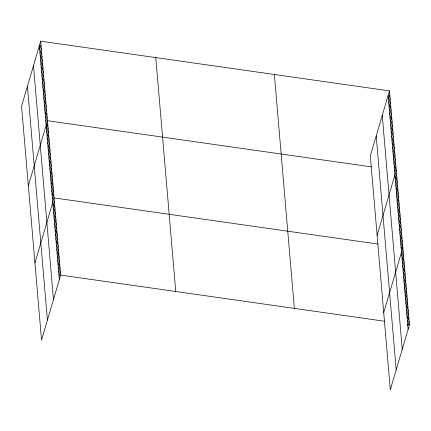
<?xml version="1.0" encoding="UTF-8"?>
<svg xmlns="http://www.w3.org/2000/svg" width="431" height="431" viewBox="0 0 431 431"><rect width="100%" height="100%" fill="white"/><g stroke="black" fill="none" stroke-linecap="round" stroke-linejoin="round"><path stroke-width="0.65" d="M40.686 41.193L21.55 106.204L41.538 340.102L60.674 275.086L40.686 41.193L389.462 90.898L409.45 324.796L390.314 389.807L370.326 155.914L389.462 90.898M39.674 49.511L41.01 44.98M39.997 53.299L41.333 48.768M40.32 57.086L41.656 52.555M40.643 60.873L41.979 56.342M40.967 64.661L42.303 60.13M41.29 68.448L42.626 63.912M41.613 72.236L42.949 67.699M41.942 76.018L43.272 71.487M42.265 79.805L43.596 75.274M42.588 83.592L43.919 79.062M42.911 87.38L44.242 82.849M43.235 91.167L44.565 86.636M43.558 94.955L44.889 90.424M43.881 98.742L45.217 94.211M44.204 102.53L45.541 97.993M44.528 106.317L45.864 101.781M44.851 110.099L46.187 105.568M45.174 113.886L46.51 109.355M45.497 117.674L46.834 113.143M45.821 121.461L47.157 116.93M28.344 185.729L47.48 120.718L371.323 166.872M46.462 128.923L47.793 124.392M46.774 132.603L48.11 128.066M47.087 136.277L48.423 131.746M47.405 139.951L48.735 135.42M47.717 143.625L49.053 139.094M48.03 147.3L49.366 142.769M48.347 150.979L49.678 146.443M48.66 154.654L49.991 150.123M48.972 158.328L50.308 153.797M49.285 162.002L50.621 157.471M49.603 165.682L50.933 161.146M49.915 169.356L51.251 164.825M50.228 173.03L51.564 168.499M50.546 176.705L51.876 172.174M50.858 180.379L52.194 175.848M51.17 184.059L52.507 179.522M51.488 187.733L52.819 183.202M51.801 191.407L53.132 186.876M52.113 195.081L53.449 190.55M52.426 198.761L53.762 194.225M34.943 262.915L54.074 197.904L377.917 244.054M53.056 206.11L54.392 201.579M53.369 209.784L54.705 205.253M53.686 213.458L55.017 208.927M53.999 217.138L55.335 212.602M54.311 220.812L55.647 216.281M54.629 224.486L55.96 219.955M54.942 228.161L56.272 223.63M55.254 231.84L56.59 227.304M55.567 235.515L56.903 230.984M55.885 239.189L57.215 234.658M56.197 242.863L57.533 238.332M56.509 246.537L57.846 242.006M56.827 250.217L58.158 245.681M57.14 253.891L58.476 249.36M57.452 257.566L58.788 253.035M57.77 261.24L59.101 256.709M58.083 264.92L59.413 260.383M58.395 268.594L59.731 264.063M58.708 272.268L60.044 267.737M59.025 275.942L60.356 271.411M388.45 99.222L389.786 94.685M388.773 103.004L390.109 98.473M389.101 106.791L390.432 102.26M389.425 110.578L390.755 106.048M389.748 114.366L391.079 109.835M390.071 118.153L391.402 113.622M390.394 121.941L391.725 117.41M390.718 125.728L392.048 121.197M391.041 129.516L392.377 124.985M391.364 133.303L392.7 128.767M391.687 137.09L393.024 132.554M392.011 140.872L393.347 136.341M392.334 144.66L393.67 140.129M392.657 148.447L393.993 143.916M392.98 152.235L394.317 147.704M393.304 156.022L394.64 151.491M393.632 159.809L394.963 155.279M393.956 163.597L395.286 159.066M394.279 167.384L395.61 162.853M394.602 171.172L395.933 166.635M377.125 235.439L396.256 170.423L394.338 170.153M395.238 178.633L396.574 174.102M395.55 182.308L396.886 177.777M395.868 185.982L397.199 181.451M396.181 189.656L397.517 185.125M396.493 193.336L397.829 188.8M396.811 197.01L398.142 192.479M397.123 200.684L398.454 196.153M397.436 204.359L398.772 199.828M397.748 208.038L399.084 203.502M398.066 211.713L399.397 207.182M398.379 215.387L399.715 210.856M398.691 219.061L400.027 214.53M399.009 222.735L400.34 218.205M399.322 226.415L400.658 221.879M399.634 230.089L400.97 225.558M399.952 233.764L401.283 229.233M400.264 237.438L401.595 232.907M400.577 241.118L401.913 236.581M400.889 244.792L402.225 240.261M401.207 248.466L402.538 243.935M383.719 312.62L402.856 247.609L400.938 247.335M401.832 255.815L403.168 251.284M402.15 259.494L403.481 254.958M402.462 263.169L403.799 258.638M402.775 266.843L404.111 262.312M403.093 270.517L404.423 265.986M403.405 274.197L404.736 269.661M403.718 277.871L405.054 273.34M404.036 281.545L405.366 277.014M404.348 285.22L405.679 280.689M404.661 288.894L405.997 284.363M404.973 292.574L406.309 288.037M405.291 296.248L406.622 291.717M405.603 299.922L406.939 295.391M405.916 303.596L407.252 299.066M406.234 307.276L407.564 302.74M406.546 310.95L407.877 306.419M406.859 314.625L408.195 310.094M407.176 318.299L408.507 313.768M407.489 321.973L408.82 317.442M407.801 325.653L409.138 321.117M60.674 275.086L384.511 321.24M407.532 324.521L409.45 324.796M388.126 95.434L408.114 329.327M382.254 115.389L402.242 349.288M376.204 135.954L396.191 369.846M274.364 74.498L294.351 308.391M155.78 57.598L175.767 291.491M39.35 45.724L59.338 279.617M33.478 65.684L53.466 299.577M27.422 86.248L47.41 320.141"/></g></svg>
